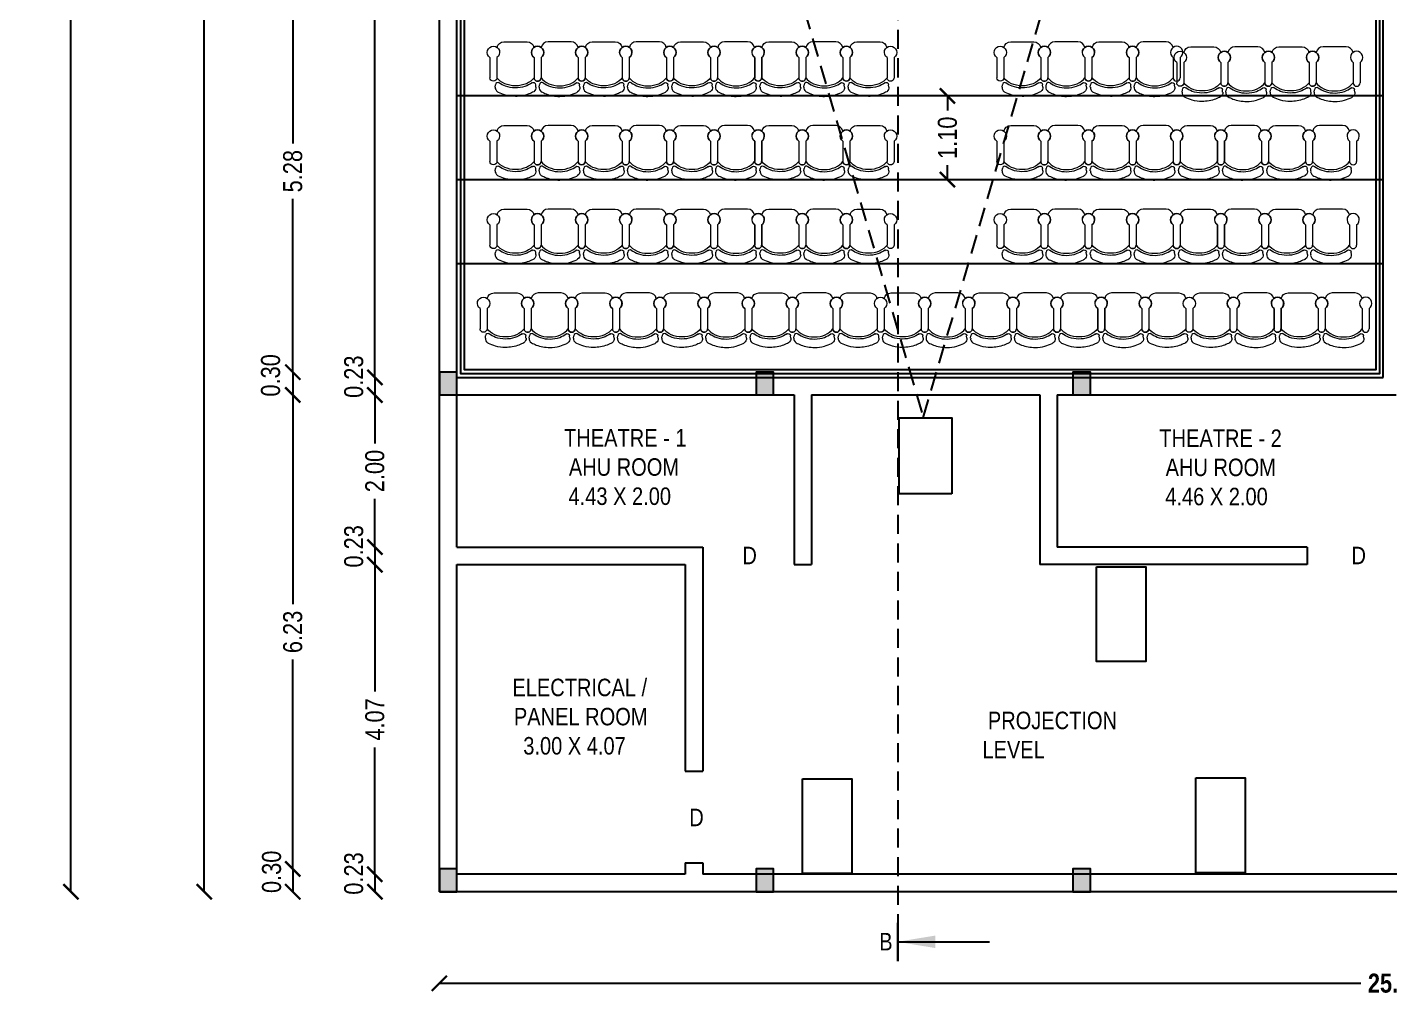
# Model space of a CAD drawing. Header units: metres. Extents: x 484 to 18344, y 10 to 2071.
# Drawn here: x 1598.67 to 1616.59, y 43 to 55.73 of the extents above; entities that cross this region are included whole.
import ezdxf
from ezdxf.enums import TextEntityAlignment as Align

# ---------------------------------------------------------------- set-up
doc = ezdxf.new("R2010")
doc.units = ezdxf.units.M
doc.header["$MEASUREMENT"] = 0
doc.linetypes.add('HIDDEN', pattern=[0.375, 0.25, -0.125])
for name, color, linetype in [('0 @ 1 (1)', 7, 'Continuous'), ('0 @ 1 (2)', 7, 'Continuous'), ('BLK_1_FLR_1_BLT_UP_AREA', 1, 'Continuous'), ('BLK_1_FLR_1_DRINKING_WATER', 7, 'Continuous')]:
    doc.layers.add(name, color=color, linetype=linetype)
doc.layers.add('seat', color=162, linetype='Continuous', lineweight=5)
doc.layers.add('SEATING_AREA', color=7, linetype='Continuous', lineweight=18)
doc.styles.add('2', font='swissc.ttf', dxfattribs={"height": 0.23})
doc.styles.add('CODE', font='swissc.ttf', dxfattribs={"height": 0.25})
doc.styles.get("Standard").update_dxf_attribs({"font": 'swissc.ttf', "height": 0.23})
doc.dimstyles.new('OUTER', dxfattribs={"dimscale": 0, "dimtxt": 0.3, "dimasz": 0.18, "dimexe": 0.18, "dimexo": 0.0625, "dimgap": 0.09, "dimtad": 0, "dimzin": 0, "dimdsep": 46, "dimtxsty": 'CODE', "dimcen": 0.09, "dimse1": 1, "dimse2": 1, "dimclrd": 8, "dimclrt": 1, "dimadec": 0, "dimazin": 0, "dimtfac": 1, "dimtofl": 0, "dimtmove": 0, "dimatfit": 3, "dimfxl": 0, "dimtolj": 1, "dimtzin": 0, "dimarcsym": 0})

# ---------------------------------------------------------------- blocks, each defined once
blk = doc.blocks.new('A$C07EF5FCE')
at = {"layer": 'seat'}
for p, q in [((0.097, 0.589), (0.101, 0.559)), ((0.631, 0.587), (0.628, 0.557)), ((0.027, 0.199), (0.027, 0.465)), ((0.119, 0.199), (0.119, 0.465)), ((0.607, 0.199), (0.607, 0.465)), ((0.699, 0.199), (0.699, 0.465)), ((0.211, -0.007), (0.514, -0.007))]:
    blk.add_line(p, q, dxfattribs=at)
at = {"layer": 'seat', "extrusion": (0, 0, -1)}
for centre, major_axis, ratio, start_param, end_param in [((0.193, 0.603), (0.0959, 0.0126), 0.730286, 3.118469, 4.035244), ((0.131, 0.558), (0.0216, 0.0216), 1, 1.649419, 3.93455)]:
    blk.add_ellipse(centre, major_axis=major_axis, ratio=ratio, start_param=start_param, end_param=end_param, dxfattribs=at)
at = {"layer": 'seat'}
for centre, major_axis, ratio, start_param, end_param in [((0.363, 0.374), (-0.275, 0), 0.720127, 3.623154, 5.801624), ((0.597, 0.557), (-0.0216, 0.0216), 1, 1.641863, 3.926994), ((0.536, 0.602), (-0.0958, 0.0133), 0.730286, 3.118469, 4.035244), ((0.073, 0.465), (-0.0325, 0.0325), 1, 3.927031, 7.068623), ((0.653, 0.465), (-0.0325, 0.0325), 1, 3.926994, 7.068587), ((0.073, 0.132), (-0.0572, 0.0572), 1, 6.101689, 11.176738), ((0.653, 0.132), (-0.0572, 0.0572), 1, 6.101856, 11.176907), ((0.211, 0.085), (-0.0649, 0.0649), 1, 0.981385, 2.356234), ((0.515, 0.085), (-0.0649, 0.0649), 1, 2.356198, 3.730952)]:
    blk.add_ellipse(centre, major_axis=major_axis, ratio=ratio, start_param=start_param, end_param=end_param, dxfattribs=at)
for points, knots in [([(0.604, 0.648), (0.583, 0.66), (0.561, 0.67), (0.511, 0.689), (0.481, 0.697), (0.422, 0.707), (0.392, 0.71), (0.317, 0.71), (0.273, 0.704), (0.199, 0.684), (0.167, 0.672), (0.134, 0.655), (0.13, 0.653), (0.126, 0.65)], [0.896318, 0.896318, 0.896318, 0.896318, 1.089966, 1.089966, 1.332064, 1.332064, 1.574163, 1.574163, 1.927199, 1.927199, 2.196925, 2.196925, 2.231899, 2.231899, 2.231899, 2.231899]), ([(0.581, 0.531), (0.553, 0.552), (0.52, 0.569), (0.445, 0.594), (0.401, 0.6), (0.314, 0.599), (0.271, 0.591), (0.199, 0.566), (0.17, 0.55), (0.146, 0.531)], [0.751759, 0.751759, 0.751759, 0.751759, 1.146666, 1.146666, 1.58895, 1.58895, 2.031233, 2.031233, 2.386086, 2.386086, 2.386086, 2.386086])]:
    blk.add_open_spline(points, degree=3, knots=knots, dxfattribs=at)
blk = doc.blocks.new('_ArchTick')
at = {"const_width": 0.15}
blk.add_lwpolyline([(-0.5, -0.5), (0.5, 0.5)], dxfattribs=at)
blk = doc.blocks.new('*D134')
at = {"color": 0, "lineweight": -2}
for p, q in [((1599.247, 68.891), (1599.247, 57.079)), ((1599.247, 44.366), (1599.247, 56.177))]:
    blk.add_line(p, q, dxfattribs=at)
at = {"color": 0, "lineweight": -2, "xscale": 0.2, "yscale": 0.2, "zscale": 0.2}
for p, rotation in [((1599.247, 68.891), 90), ((1599.247, 44.366), 270)]:
    blk.add_blockref('_ArchTick', p, dxfattribs=dict(at, rotation=rotation))
at = {"color": 0, "lineweight": -2, "insert": (1599.247, 56.628), "char_height": 0.25, "attachment_point": 5, "rotation": 90, "style": 'CODE'}
blk.add_mtext('\\A1;{\\fSwis721 Cn BT|b1|i0|c0|p34;24.53}', dxfattribs=at)
blk = doc.blocks.new('*D181')
at = {"color": 0, "lineweight": -2}
for p, q in [((1603.244, 66.431), (1603.244, 59.198)), ((1603.244, 51.126), (1603.244, 58.358))]:
    blk.add_line(p, q, dxfattribs=at)
at = {"color": 0, "lineweight": -2, "xscale": 0.2, "yscale": 0.2, "zscale": 0.2}
for p, rotation in [((1603.244, 66.431), 90), ((1603.244, 51.126), 270)]:
    blk.add_blockref('_ArchTick', p, dxfattribs=dict(at, rotation=rotation))
at = {"color": 0, "lineweight": -2, "insert": (1603.244, 58.778), "char_height": 0.25, "attachment_point": 5, "rotation": 90, "style": 'CODE'}
blk.add_mtext('\\A1;15.31', dxfattribs=at)
blk = doc.blocks.new('*D182')
at = {"color": 0, "lineweight": -2}
blk.add_line((1603.244, 51.126), (1603.244, 50.896), dxfattribs=at)
at = {"color": 0, "lineweight": -2, "xscale": 0.2, "yscale": 0.2, "zscale": 0.2}
for p, rotation in [((1603.244, 51.126), 90), ((1603.244, 50.896), 270)]:
    blk.add_blockref('_ArchTick', p, dxfattribs=dict(at, rotation=rotation))
at = {"color": 0, "lineweight": -2, "insert": (1602.967, 51.136), "char_height": 0.25, "attachment_point": 5, "rotation": 90, "style": 'CODE'}
blk.add_mtext('\\A1;0.23', dxfattribs=at)
blk = doc.blocks.new('*D183')
at = {"color": 0, "lineweight": -2}
for p, q in [((1603.244, 50.896), (1603.244, 50.26)), ((1603.244, 48.896), (1603.244, 49.531))]:
    blk.add_line(p, q, dxfattribs=at)
at = {"color": 0, "lineweight": -2, "xscale": 0.2, "yscale": 0.2, "zscale": 0.2}
for p, rotation in [((1603.244, 50.896), 90), ((1603.244, 48.896), 270)]:
    blk.add_blockref('_ArchTick', p, dxfattribs=dict(at, rotation=rotation))
at = {"color": 0, "lineweight": -2, "insert": (1603.244, 49.896), "char_height": 0.25, "attachment_point": 5, "rotation": 90, "style": 'CODE'}
blk.add_mtext('\\A1;2.00', dxfattribs=at)
blk = doc.blocks.new('*D184')
at = {"color": 0, "lineweight": -2}
blk.add_line((1603.244, 48.896), (1603.244, 48.666), dxfattribs=at)
at = {"color": 0, "lineweight": -2, "xscale": 0.2, "yscale": 0.2, "zscale": 0.2}
for p, rotation in [((1603.244, 48.896), 90), ((1603.244, 48.666), 270)]:
    blk.add_blockref('_ArchTick', p, dxfattribs=dict(at, rotation=rotation))
at = {"color": 0, "lineweight": -2, "insert": (1602.967, 48.906), "char_height": 0.25, "attachment_point": 5, "rotation": 90, "style": 'CODE'}
blk.add_mtext('\\A1;0.23', dxfattribs=at)
blk = doc.blocks.new('*D143')
at = {"color": 0, "lineweight": -2}
for p, q in [((1603.244, 48.666), (1603.244, 46.998)), ((1603.244, 44.596), (1603.244, 46.263))]:
    blk.add_line(p, q, dxfattribs=at)
at = {"color": 0, "lineweight": -2, "xscale": 0.2, "yscale": 0.2, "zscale": 0.2}
for p, rotation in [((1603.244, 48.666), 90), ((1603.244, 44.596), 270)]:
    blk.add_blockref('_ArchTick', p, dxfattribs=dict(at, rotation=rotation))
at = {"color": 0, "lineweight": -2, "insert": (1603.244, 46.631), "char_height": 0.25, "attachment_point": 5, "rotation": 90, "style": 'CODE'}
blk.add_mtext('\\A1;4.07', dxfattribs=at)
blk = doc.blocks.new('*D144')
at = {"color": 0, "lineweight": -2}
blk.add_line((1603.244, 44.596), (1603.244, 44.366), dxfattribs=at)
at = {"color": 0, "lineweight": -2, "xscale": 0.2, "yscale": 0.2, "zscale": 0.2}
for p, rotation in [((1603.244, 44.596), 90), ((1603.244, 44.366), 270)]:
    blk.add_blockref('_ArchTick', p, dxfattribs=dict(at, rotation=rotation))
at = {"color": 0, "lineweight": -2, "insert": (1602.967, 44.606), "char_height": 0.25, "attachment_point": 5, "rotation": 90, "style": 'CODE'}
blk.add_mtext('\\A1;0.23', dxfattribs=at)
blk = doc.blocks.new('*D152')
at = {"color": 0, "lineweight": -2}
for p, q in [((1602.165, 56.478), (1602.165, 54.202)), ((1602.165, 51.196), (1602.165, 53.472))]:
    blk.add_line(p, q, dxfattribs=at)
at = {"color": 0, "lineweight": -2, "xscale": 0.2, "yscale": 0.2, "zscale": 0.2}
for p, rotation in [((1602.165, 56.478), 90), ((1602.165, 51.196), 270)]:
    blk.add_blockref('_ArchTick', p, dxfattribs=dict(at, rotation=rotation))
at = {"color": 0, "lineweight": -2, "insert": (1602.165, 53.837), "char_height": 0.25, "attachment_point": 5, "rotation": 90, "style": 'CODE'}
blk.add_mtext('\\A1;5.28', dxfattribs=at)
blk = doc.blocks.new('*D153')
at = {"color": 0, "lineweight": -2}
blk.add_line((1602.165, 51.196), (1602.165, 50.896), dxfattribs=at)
at = {"color": 0, "lineweight": -2, "xscale": 0.2, "yscale": 0.2, "zscale": 0.2}
for p, rotation in [((1602.165, 51.196), 90), ((1602.165, 50.896), 270)]:
    blk.add_blockref('_ArchTick', p, dxfattribs=dict(at, rotation=rotation))
at = {"color": 0, "lineweight": -2, "insert": (1601.874, 51.153), "char_height": 0.25, "attachment_point": 5, "rotation": 90, "style": 'CODE'}
blk.add_mtext('\\A1;0.30', dxfattribs=at)
blk = doc.blocks.new('*D154')
at = {"color": 0, "lineweight": -2}
for p, q in [((1602.165, 50.896), (1602.165, 48.145)), ((1602.165, 44.666), (1602.165, 47.417))]:
    blk.add_line(p, q, dxfattribs=at)
at = {"color": 0, "lineweight": -2, "xscale": 0.2, "yscale": 0.2, "zscale": 0.2}
for p, rotation in [((1602.165, 50.896), 90), ((1602.165, 44.666), 270)]:
    blk.add_blockref('_ArchTick', p, dxfattribs=dict(at, rotation=rotation))
at = {"color": 0, "lineweight": -2, "insert": (1602.165, 47.781), "char_height": 0.25, "attachment_point": 5, "rotation": 90, "style": 'CODE'}
blk.add_mtext('\\A1;6.23', dxfattribs=at)
blk = doc.blocks.new('*D155')
at = {"color": 0, "lineweight": -2}
blk.add_line((1602.165, 44.666), (1602.165, 44.366), dxfattribs=at)
at = {"color": 0, "lineweight": -2, "xscale": 0.2, "yscale": 0.2, "zscale": 0.2}
for p, rotation in [((1602.165, 44.666), 90), ((1602.165, 44.366), 270)]:
    blk.add_blockref('_ArchTick', p, dxfattribs=dict(at, rotation=rotation))
at = {"color": 0, "lineweight": -2, "insert": (1601.887, 44.628), "char_height": 0.25, "attachment_point": 5, "rotation": 90, "style": 'CODE'}
blk.add_mtext('\\A1;0.30', dxfattribs=at)
blk = doc.blocks.new('*D157')
at = {"color": 0, "lineweight": -2}
for p, q in [((1601.002, 68.891), (1601.002, 57.079)), ((1601.002, 44.366), (1601.002, 56.177))]:
    blk.add_line(p, q, dxfattribs=at)
at = {"color": 0, "lineweight": -2, "xscale": 0.2, "yscale": 0.2, "zscale": 0.2}
for p, rotation in [((1601.002, 68.891), 90), ((1601.002, 44.366), 270)]:
    blk.add_blockref('_ArchTick', p, dxfattribs=dict(at, rotation=rotation))
at = {"color": 0, "lineweight": -2, "insert": (1601.002, 56.628), "char_height": 0.25, "attachment_point": 5, "rotation": 90, "style": 'CODE'}
blk.add_mtext('\\A1;{\\fSwis721 Cn BT|b1|i0|c0|p34;24.53}', dxfattribs=at)
blk = doc.blocks.new('*D202')
at = {"color": 0, "lineweight": -2}
for p, q in [((1604.092, 43.163), (1616.206, 43.163)), ((1629.222, 43.163), (1617.108, 43.163))]:
    blk.add_line(p, q, dxfattribs=at)
at = {"color": 0, "lineweight": -2, "xscale": 0.2, "yscale": 0.2, "zscale": 0.2, "rotation": 180}
blk.add_blockref('_ArchTick', (1604.092, 43.163), dxfattribs=at)
at = {"color": 0, "lineweight": -2, "xscale": 0.2, "yscale": 0.2, "zscale": 0.2}
blk.add_blockref('_ArchTick', (1629.222, 43.163), dxfattribs=at)
at = {"color": 0, "lineweight": -2, "insert": (1616.657, 43.163), "char_height": 0.25, "attachment_point": 5, "style": 'CODE'}
blk.add_mtext('\\A1;{\\fSwis721 Cn BT|b1|i0|c0|p34;25.13}', dxfattribs=at)
blk = doc.blocks.new('*D204')
at = {"color": 0, "lineweight": -2}
for p, q in [((1610.772, 54.826), (1610.772, 54.635)), ((1610.772, 53.726), (1610.772, 53.916))]:
    blk.add_line(p, q, dxfattribs=at)
at = {"color": 0, "lineweight": -2, "xscale": 0.2, "yscale": 0.2, "zscale": 0.2}
for p, rotation in [((1610.772, 54.826), 90), ((1610.772, 53.726), 270)]:
    blk.add_blockref('_ArchTick', p, dxfattribs=dict(at, rotation=rotation))
at = {"color": 0, "lineweight": -2, "insert": (1610.772, 54.276), "char_height": 0.25, "attachment_point": 5, "rotation": 90, "style": 'CODE'}
blk.add_mtext('\\A1;1.10', dxfattribs=at)

msp = doc.modelspace()

# ---------------------------------------------------------------- hatches: boundary and pattern name
for points in [[(1604.09229, 50.89555), (1604.32229, 50.89555), (1604.32229, 51.19555), (1604.09229, 51.19555)], [(1608.25698, 50.89555), (1608.48698, 50.89555), (1608.48698, 51.19555), (1608.25698, 51.19555)], [(1612.42167, 50.89555), (1612.65167, 50.89555), (1612.65167, 51.19555), (1612.42167, 51.19555)], [(1604.09229, 44.36555), (1604.32229, 44.36555), (1604.32229, 44.66555), (1604.09229, 44.66555)], [(1608.25698, 44.36555), (1608.48698, 44.36555), (1608.48698, 44.66555), (1608.25698, 44.66555)], [(1612.42167, 44.36555), (1612.65167, 44.36555), (1612.65167, 44.66555), (1612.42167, 44.66555)]]:
    msp.add_hatch(color=256).paths.add_polyline_path(points)

# ---------------------------------------------------------------- linework, layer by layer
at = {"linetype": 'HIDDEN'}
msp.add_line((1610.11829, 69.57058), (1610.11829, 43.47149), dxfattribs=at)
at = {"ltscale": 0.5}
for p, q in [((1604.32229, 48.89555), (1604.32229, 68.66069)), ((1616.50135, 51.12555), (1616.50135, 68.66069)), ((1616.50135, 54.82555), (1604.32229, 54.82555)), ((1616.50135, 53.72555), (1604.32229, 53.72555)), ((1604.32229, 52.62555), (1616.50135, 52.62555)), ((1604.32229, 51.12555), (1616.50135, 51.12555)), ((1604.32229, 50.89555), (1608.75432, 50.89555)), ((1608.75432, 50.89555), (1608.75432, 48.66555)), ((1608.98432, 50.89555), (1611.98432, 50.89555)), ((1608.98432, 50.89555), (1608.98432, 48.66555)), ((1611.98432, 50.89555), (1611.98432, 48.66555)), ((1612.21432, 50.89555), (1616.67135, 50.89555)), ((1612.21432, 50.89555), (1612.21432, 48.89555)), ((1604.32229, 48.89555), (1607.55432, 48.89555)), ((1607.55432, 48.89555), (1607.55432, 45.95)), ((1615.50135, 48.89555), (1612.21432, 48.89555)), ((1615.50135, 48.89555), (1615.50135, 48.66555)), ((1604.32229, 44.59555), (1604.32229, 48.66555)), ((1604.32229, 48.66555), (1607.32432, 48.66555)), ((1607.32432, 48.66555), (1607.32432, 45.95)), ((1608.75432, 48.66555), (1608.98432, 48.66555)), ((1615.50135, 48.66555), (1611.98432, 48.66555)), ((1607.32432, 45.95), (1607.55432, 45.95)), ((1607.32432, 44.74555), (1607.32432, 44.59555)), ((1607.32432, 44.74555), (1607.55432, 44.74555)), ((1607.55432, 44.74555), (1607.55432, 44.59555)), ((1607.32432, 44.59555), (1604.32229, 44.59555)), ((1628.99203, 44.59555), (1607.55432, 44.59555))]:
    msp.add_line(p, q, dxfattribs=at)
at = {"lineweight": 30}
msp.add_line((1610.11829, 43.45592), (1610.11829, 43.9586), dxfattribs=at)
for points in [[(1604.37229, 68.61069), (1616.45135, 68.61069), (1616.45135, 51.17555), (1604.37229, 51.17555)], [(1604.42229, 68.56069), (1616.40135, 68.56069), (1616.40135, 51.22555), (1604.42229, 51.22555)], [(1604.09229, 50.89555), (1604.32229, 50.89555), (1604.32229, 51.19555), (1604.09229, 51.19555)], [(1608.25698, 50.89555), (1608.48698, 50.89555), (1608.48698, 51.19555), (1608.25698, 51.19555)], [(1612.42167, 50.89555), (1612.65167, 50.89555), (1612.65167, 51.19555), (1612.42167, 51.19555)], [(1604.09229, 44.36555), (1604.32229, 44.36555), (1604.32229, 44.66555), (1604.09229, 44.66555)], [(1608.25698, 44.36555), (1608.48698, 44.36555), (1608.48698, 44.66555), (1608.25698, 44.66555)], [(1612.42167, 44.36555), (1612.65167, 44.36555), (1612.65167, 44.66555), (1612.42167, 44.66555)]]:
    msp.add_lwpolyline(points, close=True)
at = {"linetype": 'HIDDEN'}
msp.add_lwpolyline([(1605.52229, 67.46069), (1610.45432, 50.59555), (1615.38635, 67.46069)], dxfattribs=at)
at = {"linetype": 'Continuous'}
msp.add_lwpolyline([(1610.83094, 49.598), (1610.13771, 49.598), (1610.13771, 50.59555), (1610.83094, 50.59555)], close=True, dxfattribs=at)
at = {"layer": 'BLK_1_FLR_1_BLT_UP_AREA', "color": 16}
msp.add_lwpolyline([(1604.09229, 44.36555), (1604.09229, 68.89069), (1629.22203, 68.89069), (1629.22203, 44.36555)], close=True, dxfattribs=at)
at = {"layer": 'BLK_1_FLR_1_DRINKING_WATER'}
for points in [[(1612.73319, 48.63678), (1613.38161, 48.63678), (1613.38161, 47.39193), (1612.73319, 47.39193)], [(1614.03752, 45.86143), (1614.68595, 45.86143), (1614.68595, 44.61657), (1614.03752, 44.61657)], [(1608.86653, 45.84911), (1609.51495, 45.84911), (1609.51495, 44.60426), (1608.86653, 44.60426)]]:
    msp.add_lwpolyline(points, close=True, dxfattribs=at)
at = {"layer": 'SEATING_AREA', "color": 1}
msp.add_lwpolyline([(1604.42229, 51.22555), (1616.40135, 51.22555), (1616.40135, 58.12555), (1614.22584, 58.12555), (1614.22635, 62.52555), (1604.42229, 62.52555), (1604.42229, 51.22555)], dxfattribs=at)

# ---------------------------------------------------------------- block references
at = {"yscale": 0.99999023299776, "zscale": 0.9999902297881532}
for p, xscale, rotation in [((1604.73031, 55.53025), -0.9999902114874938, 180.0010415702631), ((1606.03584, 55.53025), 0.9999902114874938, 179.9989584297368), ((1605.8903, 55.53025), -0.999990211487494, 180.0010415702631), ((1607.19583, 55.53025), 0.9999902114874938, 179.9989584297368), ((1607.05029, 55.53025), -0.999990211487494, 180.0010415702631), ((1608.35581, 55.53025), 0.9999902114874942, 179.9989584297368), ((1608.21028, 55.53025), -0.999990211487494, 180.0010415702631), ((1609.5158, 55.53025), 0.9999902114874938, 179.9989584297368), ((1609.37027, 55.53025), -0.999990211487494, 180.0010415702631), ((1611.39284, 55.53025), -0.9999902114874938, 180.0010415702631), ((1612.69837, 55.53025), 0.9999902114874938, 179.9989584297368), ((1612.55283, 55.53025), -0.999990211487494, 180.0010415702631), ((1613.85835, 55.53025), 0.9999902114874938, 179.9989584297368), ((1613.75872, 55.46372), -0.9999902114874942, 180.0010415702631), ((1615.06424, 55.46372), 0.9999902114874945, 179.9989584297368), ((1614.91871, 55.46372), -0.9999902114874942, 180.0010415702631), ((1616.22423, 55.46372), 0.9999902114874942, 179.9989584297368), ((1604.73031, 54.43025), -0.9999902114874938, 180.0010415702631), ((1606.03584, 54.43025), 0.9999902114874938, 179.9989584297368), ((1605.8903, 54.43025), -0.999990211487494, 180.0010415702631), ((1607.19583, 54.43025), 0.9999902114874938, 179.9989584297368), ((1607.05029, 54.43025), -0.999990211487494, 180.0010415702631), ((1608.35581, 54.43025), 0.9999902114874942, 179.9989584297368), ((1608.21028, 54.43025), -0.999990211487494, 180.0010415702631), ((1609.5158, 54.43025), 0.9999902114874938, 179.9989584297368), ((1609.37027, 54.43025), -0.999990211487494, 180.0010415702631), ((1611.39284, 54.43025), -0.9999902114874938, 180.0010415702631), ((1612.69837, 54.43025), 0.9999902114874938, 179.9989584297368), ((1612.55283, 54.43025), -0.999990211487494, 180.0010415702631), ((1613.85835, 54.43025), 0.9999902114874938, 179.9989584297368), ((1613.71282, 54.43025), -0.9999902114874942, 180.0010415702631), ((1615.01834, 54.43025), 0.9999902114874945, 179.9989584297368), ((1614.87281, 54.43025), -0.9999902114874942, 180.0010415702631), ((1616.17833, 54.43025), 0.9999902114874942, 179.9989584297368), ((1604.73031, 53.33025), -0.9999902114874938, 180.0010415702631), ((1606.03584, 53.33025), 0.9999902114874938, 179.9989584297368), ((1605.8903, 53.33025), -0.999990211487494, 180.0010415702631), ((1607.19583, 53.33025), 0.9999902114874938, 179.9989584297368), ((1607.05029, 53.33025), -0.999990211487494, 180.0010415702631), ((1608.35581, 53.33025), 0.9999902114874942, 179.9989584297368), ((1608.21028, 53.33025), -0.999990211487494, 180.0010415702631), ((1609.5158, 53.33025), 0.9999902114874938, 179.9989584297368), ((1609.37027, 53.33025), -0.999990211487494, 180.0010415702631), ((1611.39284, 53.33025), -0.9999902114874938, 180.0010415702631), ((1612.69837, 53.33025), 0.9999902114874938, 179.9989584297368), ((1612.55283, 53.33025), -0.999990211487494, 180.0010415702631), ((1613.85835, 53.33025), 0.9999902114874938, 179.9989584297368), ((1613.71282, 53.33025), -0.9999902114874942, 180.0010415702631), ((1615.01834, 53.33025), 0.9999902114874942, 179.9989584297368), ((1614.87281, 53.33025), -0.9999902114874942, 180.0010415702631), ((1616.17833, 53.33025), 0.999990211487494, 179.9989584297368), ((1604.59964, 52.23025), -0.9999902114874938, 180.0010415702631), ((1605.90516, 52.23025), 0.999990211487494, 179.9989584297368), ((1605.75963, 52.23025), -0.9999902114874942, 180.0010415702631), ((1607.06515, 52.23025), 0.999990211487494, 179.9989584297368), ((1606.91962, 52.23025), -0.9999902114874942, 180.0010415702631), ((1608.22514, 52.23025), 0.9999902114874942, 179.9989584297368), ((1608.07961, 52.23025), -0.9999902114874942, 180.0010415702631), ((1609.38513, 52.23025), 0.999990211487494, 179.9989584297368), ((1609.2396, 52.23025), -0.9999902114874942, 180.0010415702631), ((1609.81959, 52.23025), -0.9999902114874942, 180.0010415702631), ((1611.12511, 52.23025), 0.9999902114874942, 179.9989584297368), ((1610.97958, 52.23025), -0.999990211487494, 180.0010415702631), ((1612.2851, 52.23025), 0.9999902114874942, 179.9989584297368), ((1612.13957, 52.23025), -0.9999902114874942, 180.0010415702631), ((1613.44509, 52.23025), 0.9999902114874942, 179.9989584297368), ((1613.29956, 52.23025), -0.9999902114874942, 180.0010415702631), ((1613.87806, 52.23025), -0.9999902114874942, 180.0010415702631), ((1615.18359, 52.23025), 0.9999902114874945, 179.9989584297368), ((1615.03805, 52.23025), -0.9999902114874942, 180.0010415702631), ((1616.34357, 52.23025), 0.9999902114874942, 179.9989584297368)]:
    msp.add_blockref('A$C07EF5FCE', p, dxfattribs=dict(at, xscale=xscale, rotation=rotation))

# ---------------------------------------------------------------- texts
at = {"linetype": 'ByBlock', "lineweight": 30}
msp.add_text('B', height=0.23, dxfattribs=at).set_placement((1609.96231, 43.59498), align=Align.CENTER)
at = {"lineweight": 30, "char_height": 0.23, "attachment_point": 1, "style": '2'}
for s, width, insert in [('\\A1;{\\W1.865094; }THEATRE{\\A0; - 1\\P{\\W2.728819; }AHU ROOM\\P{\\W2.664113; }4.43 X 2.00}', 1.7528384, (1605.59467, 50.44716)), ('\\A1;{\\W1.597447; }THEATRE{\\A0; - 2\\P{\\W2.728819; }AHU ROOM\\P{\\W2.664113; }4.46 X 2.00}', 1.7528384, (1613.44014, 50.44277)), ('{\\W2.360314; }D', 0.5008505, (1607.90277, 48.9008)), ('{\\W2.360314; }D', 0.5008505, (1615.91052, 48.9008)), ('{\\W0.726858; }ELECTRICAL / \\P{\\W0.997447; }PANEL ROOM\\P{\\W2.68078; }3.00 X 4.07', 1.7528384, (1604.99887, 47.16651)), ('{\\W0.973832; }PROJECTION LEVEL', 2.4921111, (1611.23156, 46.73307)), ('{\\W2.360314; }D', 0.5008505, (1607.20461, 45.45804))]:
    msp.add_mtext_dynamic_manual_height_columns(s, width=width, gutter_width=1.15, heights=[0], dxfattribs=dict(at, insert=insert))

# ---------------------------------------------------------------- dimensions: what is measured, and where the dimension line sits
at = {"layer": '0 @ 1 (2)', "lineweight": -2}
for base, p1, p2, picture, middle in [((1599.24699, 68.89069), (1595.68862, 44.36555), (1595.68862, 68.89069), '*D134', (1599.24699, 56.62812)), ((1601.00159, 68.89069), (1604.09229, 44.36555), (1604.09229, 68.89069), '*D157', (1601.00159, 56.62812))]:
    dim = msp.add_linear_dim(base=base, p1=p1, p2=p2, angle=90, text='{\\fSwis721 Cn BT|b1|i0|c0|p34;<>}', dimstyle='OUTER', override={"dimscale": 1, "dimtxt": 0.25, "dimasz": 0.2, "dimblk": 'ArchTick', "dimclrd": 0, "dimclrt": 0, "dimtix": 0, "dimtofl": 0, "dimtmove": 0, "dimatfit": 3, "dimfxl": 6}, dxfattribs=at)
    dim.commit()
    dim.dimension.update_dxf_attribs({"geometry": picture, "text_midpoint": middle})
for base, p1, p2, override, picture, middle in [((1603.24407, 51.12555), (1604.75833, 66.43069), (1604.47664, 51.12555), {"dimscale": 1, "dimtxt": 0.25, "dimasz": 0.2, "dimblk": 'ArchTick', "dimclrd": 0, "dimclrt": 0, "dimtix": 0, "dimtofl": 0, "dimtmove": 1, "dimatfit": 3, "dimfxl": 6}, '*D181', (1603.24407, 58.77812)), ((1602.16467, 51.19555), (1604.09229, 56.47812), (1604.09229, 51.19555), {"dimscale": 1, "dimtxt": 0.25, "dimasz": 0.2, "dimblk": 'ArchTick', "dimclrd": 0, "dimclrt": 0, "dimtix": 0, "dimtofl": 0, "dimtmove": 1, "dimatfit": 3, "dimfxl": 6}, '*D152', (1602.16467, 53.83684)), ((1610.77185, 53.72555), (1610.77185, 54.82555), (1610.77185, 53.72555), {"dimscale": 1, "dimtxt": 0.25, "dimasz": 0.2, "dimblk": 'ArchTick', "dimclrd": 0, "dimclrt": 0, "dimtix": 0, "dimtofl": 0, "dimtmove": 0, "dimatfit": 3, "dimfxl": 0.18}, '*D204', (1610.77185, 54.27555)), ((1602.16467, 44.66555), (1604.09229, 50.89555), (1604.09229, 44.66555), {"dimscale": 1, "dimtxt": 0.25, "dimasz": 0.2, "dimblk": 'ArchTick', "dimclrd": 0, "dimclrt": 0, "dimtix": 0, "dimtofl": 0, "dimtmove": 1, "dimatfit": 3, "dimfxl": 6}, '*D154', (1602.16467, 47.78055)), ((1603.24407, 48.89555), (1604.46694, 50.89555), (1604.71465, 48.89555), {"dimscale": 1, "dimtxt": 0.25, "dimasz": 0.2, "dimblk": 'ArchTick', "dimclrd": 0, "dimclrt": 0, "dimtix": 0, "dimtofl": 0, "dimtmove": 1, "dimatfit": 3, "dimfxl": 6}, '*D183', (1603.24407, 49.89555)), ((1603.24407, 44.59555), (1604.72708, 48.66555), (1604.5607, 44.59555), {"dimscale": 1, "dimtxt": 0.25, "dimasz": 0.2, "dimblk": 'ArchTick', "dimclrd": 0, "dimclrt": 0, "dimtix": 0, "dimtofl": 0, "dimtmove": 1, "dimatfit": 3, "dimfxl": 6}, '*D143', (1603.24407, 46.63055))]:
    dim = msp.add_linear_dim(base=base, p1=p1, p2=p2, angle=90, dimstyle='OUTER', override=override, dxfattribs=at)
    dim.commit()
    dim.dimension.update_dxf_attribs({"geometry": picture, "text_midpoint": middle})
for base, p1, p2, picture, middle in [((1602.16467, 50.89555), (1604.09229, 51.19555), (1604.09229, 50.89555), '*D153', (1601.87351, 51.15322)), ((1603.24407, 50.89555), (1604.47664, 51.12555), (1604.46694, 50.89555), '*D182', (1602.96715, 51.13596)), ((1603.24407, 48.66555), (1604.71465, 48.89555), (1604.72708, 48.66555), '*D184', (1602.96715, 48.90596)), ((1602.16467, 44.36555), (1604.09229, 44.66555), (1604.09229, 44.36555), '*D155', (1601.88691, 44.62791)), ((1603.24407, 44.36555), (1604.5607, 44.59555), (1604.52168, 44.36555), '*D144', (1602.96715, 44.60596))]:
    dim = msp.add_linear_dim(base=base, p1=p1, p2=p2, angle=90, dimstyle='OUTER', override={"dimscale": 1, "dimtxt": 0.25, "dimasz": 0.2, "dimblk": 'ArchTick', "dimclrd": 0, "dimclrt": 0, "dimtix": 0, "dimtofl": 0, "dimtmove": 1, "dimatfit": 3, "dimfxl": 6}, dxfattribs=at)
    dim.commit()
    dim.dimension.update_dxf_attribs({"geometry": picture, "text_midpoint": middle, "dimtype": 128})
dim = msp.add_linear_dim(base=(1629.22203, 43.16333), p1=(1604.09229, 45.19976), p2=(1629.22203, 45.19976), text='{\\fSwis721 Cn BT|b1|i0|c0|p34;<>}', dimstyle='OUTER', override={"dimscale": 1, "dimtxt": 0.25, "dimasz": 0.2, "dimblk": 'ArchTick', "dimclrd": 0, "dimclrt": 0, "dimtix": 0, "dimtofl": 0, "dimtmove": 0, "dimatfit": 3, "dimfxl": 0.18}, dxfattribs=at)
dim.commit()
dim.dimension.update_dxf_attribs({"geometry": '*D202', "text_midpoint": (1616.65716, 43.16333)})

# ---------------------------------------------------------------- leaders
at = {"layer": '0 @ 1 (1)', "linetype": 'ByBlock', "lineweight": 30}
msp.add_leader([(1610.11239, 43.7082), (1611.32322, 43.7082)], dimstyle='OUTER', override={"dimscale": 1, "dimasz": 0.5, "dimgap": 0.09, "dimtad": 0, "dimtih": 1, "dimtoh": 1, "dimclrd": 0, "dimclrt": 0, "dimfxl": 6}, dxfattribs=at)

doc.saveas('drawing.dxf')
